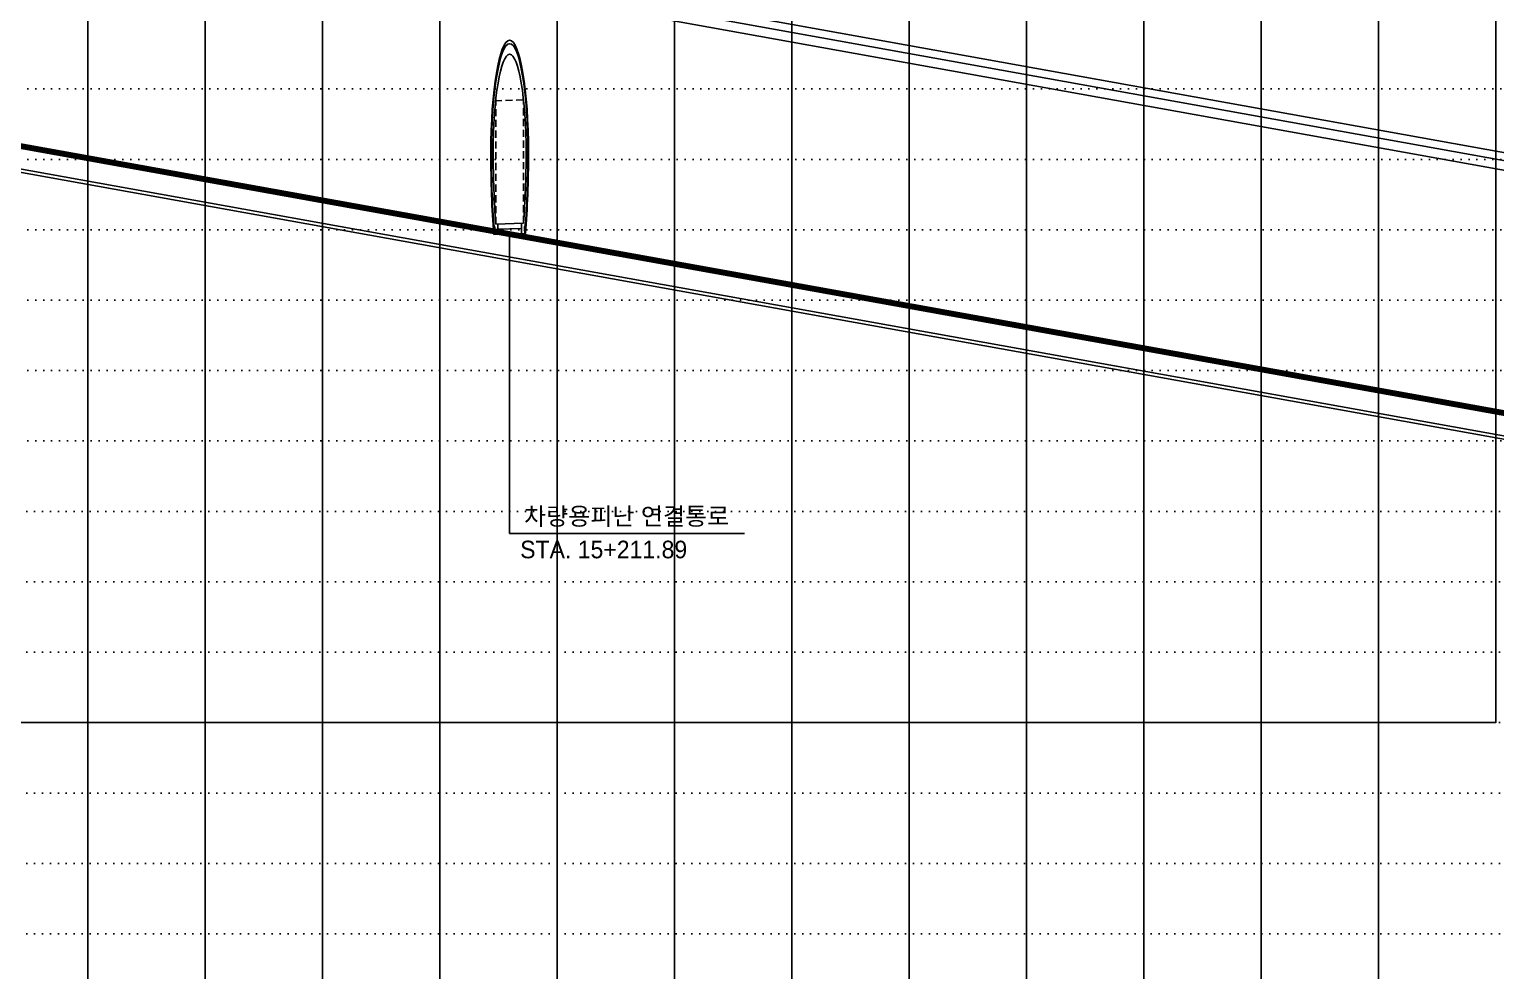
# Model space of a CAD drawing. Header units: millimetres. Extents: x -1499 to 6658, y -12483 to -6008.
# Drawn here: x 4386.2 to 4636.2, y -11135.3 to -10974.9 of the extents above; entities that cross this region are included whole.
import ezdxf
from ezdxf.enums import TextEntityAlignment as Align

# ---------------------------------------------------------------- set-up
doc = ezdxf.new("R2010")
doc.units = ezdxf.units.MM
doc.linetypes.add('A-DASHD01', pattern=[0.75, 0.5, -0.25])
doc.linetypes.add('A-DOTLN01H', pattern=[0.125, 0, -0.125])
doc.layers.add('_와꾸', color=7, linetype='Continuous', plot=False)
for name, color, linetype in [('CR-GRID', 56, 'A-DOTLN01H'), ('CR-TABL-LIN2', 1, 'Continuous'), ('CR-TABL-TEX2', 3, 'Continuous'), ('CS-CONC-MAJR', 4, 'Continuous'), ('CS-EXCV', 3, 'A-DIGLN01'), ('CS-HIDL', 2, 'A-DASHD01'), ('CS-PATT', 1, 'Continuous'), ('수직그리드', 1, 'Continuous'), ('종단계획선', 7, 'Continuous'), ('축척바(문자)', 3, 'Continuous')]:
    doc.layers.add(name, color=color, linetype=linetype)
doc.styles.add('돋움', font='Dotum.TTF')
doc.linetypes.add('A-DIGLN01', pattern='A,0.9,-0.2,[19,kscals.shx,S=0.1,R=180,X=0,Y=0],0.9', length=2)
doc.linetypes.add('E-DIGLN01H', pattern='A,0.45,-0.1,[19,kosdic.shx,S=0.05,R=180,X=0,Y=0],0.45', length=1)

# ---------------------------------------------------------------- blocks, each defined once
blk = doc.blocks.new('A$C45AE4252')
at = {"layer": 'CS-CONC-MAJR'}
for p, q in [((2.35, 0.251), (-2.35, 0.227)), ((-2, 0.229), (-2, -0.071)), ((2, 0.099), (-2, 0.079)), ((2, 0.249), (2, -0.051))]:
    blk.add_line(p, q, dxfattribs=at)
for centre, radius in [((-2.605, 0.078), 0.055), ((-2.605, 0.078), 0.05), ((2.599, 0.091), 0.055), ((2.599, 0.091), 0.05)]:
    blk.add_circle(centre, radius, dxfattribs=at)
for centre, radius, start, end in [((0, 2.239), 3.11, 0, 180), ((0, 2.239), 2.81, 0, 180), ((2.375, 2.239), 5.486, 180, 204.9369), ((1.819, 2.239), 4.629, 180, 205.7593), ((-1.717, 2.239), 4.527, 333.9466, 0), ((-2.262, 2.239), 5.371, 334.8001, 0), ((-2.428, 0.47), 0.355, 207.4421, 245.2728), ((-2.605, 0.078), 0.075, 245.9786, 67.7869), ((2.599, 0.091), 0.075, 110.2249, 295.7798), ((2.436, 0.489), 0.355, 292.739, 330.5697)]:
    blk.add_arc(centre, radius, start, end, dxfattribs=at)
at = {"layer": 'CS-EXCV', "linetype": 'E-DIGLN01H'}
blk.add_lwpolyline([(-2.709, -0.075), (2.709, -0.047, 0.108201), (3.21, 2.239, 1), (-3.21, 2.239, 0.107165)], format="xyb", close=True, dxfattribs=at)
at = {"layer": 'CS-HIDL', "linetype": 'A-DASHD01'}
for p, q in [((2.332, 3.751), (-2.368, 3.727)), ((2.35, 0.251), (2.332, 3.751)), ((-2.35, 0.227), (-2.368, 3.727))]:
    blk.add_line(p, q, dxfattribs=at)
at = {"layer": 'CS-PATT'}
blk.add_line((-2.533, 0.072), (-2.533, 0.072), dxfattribs=at)
for centre, radius, start, end in [((-2.429, 0.469), 0.364, 207.1786, 245.3803), ((-2.605, 0.078), 0.065, 235.264, 67.7869), ((2.599, 0.091), 0.065, 110.2249, 307.7038), ((2.437, 0.488), 0.364, 292.6315, 327.0887), ((2.436, 0.489), 0.375, 292.6147, 321.1998)]:
    blk.add_arc(centre, radius, start, end, dxfattribs=at)

msp = doc.modelspace()

# ---------------------------------------------------------------- linework, layer by layer
at = {"layer": '_와꾸', "color": 7, "true_color": 0xffffff}
msp.add_lwpolyline([(3836.16, -11093.06), (4636.16, -11093.06), (4636.16, -10577.06), (3836.16, -10577.06)], close=True, dxfattribs=at)
at = {"layer": 'CR-GRID', "linetype": 'A-DOTLN01H', "ltscale": 10}
for p, q in [((1436.16, -10985.06), (6636.16, -10985.06)), ((1436.16, -10997.06), (6636.16, -10997.06)), ((1436.16, -11009.06), (6636.16, -11009.06)), ((1436.16, -11021.06), (6636.16, -11021.06)), ((1436.16, -11045.06), (6636.16, -11045.06)), ((696.16, -11057.06), (6636.16, -11057.06)), ((696.16, -11069.06), (6636.16, -11069.06)), ((696.16, -11081.06), (6636.16, -11081.06)), ((696.16, -11105.06), (6636.16, -11105.06)), ((696.16, -11117.06), (5436.16, -11117.06)), ((696.16, -11129.06), (5436.16, -11129.06))]:
    msp.add_line(p, q, dxfattribs=at)
at = {"layer": 'CR-GRID', "color": 6, "linetype": 'A-DOTLN01H', "ltscale": 10}
for p, q in [((1436.16, -11033.06), (6636.16, -11033.06)), ((696.16, -11093.06), (6636.16, -11093.06))]:
    msp.add_line(p, q, dxfattribs=at)
at = {"layer": 'CR-TABL-LIN2', "color": 3}
for p, q in [((4468.05, -11009.44), (4468.05, -11060.84)), ((4468.05, -11060.84), (4508.11, -11060.84))]:
    msp.add_line(p, q, dxfattribs=at)
at = {"layer": 'CS-CONC-MAJR'}
for points in [[(4992.16, -11061.06), (3836.16, -10853.08)], [(4992.16, -11062.68), (3836.16, -10854.71)], [(3836.16, -10899.99), (4992.16, -11107.97)]]:
    msp.add_lwpolyline(points, dxfattribs=at)
at = {"layer": 'CS-EXCV', "ltscale": 5}
for points in [[(4992.16, -11059.68), (3836.16, -10851.71)], [(3836.16, -10900.59), (4992.16, -11108.57)]]:
    msp.add_lwpolyline(points, dxfattribs=at)
at = {"layer": '수직그리드'}
for p, q in [((4396.16, -10653.86), (4396.16, -11873.06)), ((4416.16, -10660.99), (4416.16, -11873.06)), ((4436.16, -10682.05), (4436.16, -11873.06)), ((4616.16, -10714.16), (4616.16, -11873.06)), ((4456.16, -10716.55), (4456.16, -11873.06)), ((4596.16, -10726.45), (4596.16, -11873.06)), ((4476.16, -10766.59), (4476.16, -11873.06)), ((4576.16, -10767.12), (4576.16, -11873.06)), ((4496.16, -10807.93), (4496.16, -11873.06)), ((4556.16, -10823.65), (4556.16, -11873.06)), ((4516.16, -10826.69), (4516.16, -11873.06)), ((4536.16, -10828.99), (4536.16, -11873.06))]:
    msp.add_line(p, q, dxfattribs=at)
at = {"layer": '종단계획선', "const_width": 1, "flags": 128}
msp.add_lwpolyline([(3561.16, -10846.64), (5131.16, -11129.1)], dxfattribs=at)

# ---------------------------------------------------------------- block references
at = {"layer": '축척바(문자)', "color": 2, "yscale": 6}
msp.add_blockref('A$C45AE4252', (4468.05, -11009.44), dxfattribs=at)

# ---------------------------------------------------------------- texts
at = {"layer": 'CR-TABL-TEX2', "style": '돋움'}
for s, p in [('차량용피난 연결통로', (4487.99, -11057.85)), ('STA. 15+211.89', (4484.08, -11063.55))]:
    msp.add_text(s, height=3, dxfattribs=at).set_placement(p, align=Align.MIDDLE)

doc.saveas('drawing.dxf')
